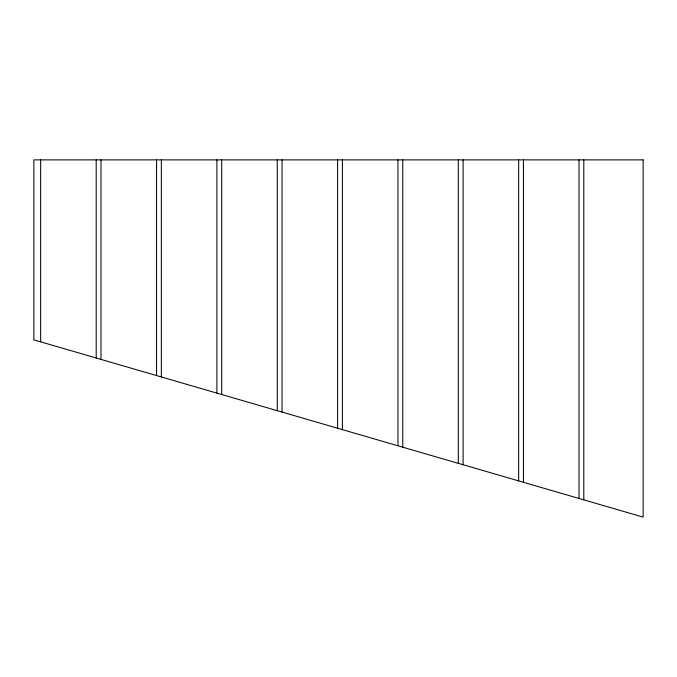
<?xml version="1.0" encoding="UTF-8"?>
<svg xmlns="http://www.w3.org/2000/svg" width="677" height="677" viewBox="0 0 677 677"><rect width="100%" height="100%" fill="white"/><g stroke="black" fill="none" stroke-linecap="round" stroke-linejoin="round"><path stroke-width="1.02" d="M583.802 159.882L583.802 499.854M579.013 159.882L579.013 498.458M523.448 159.882L523.448 482.295M518.658 159.882L518.658 480.907M463.102 159.882L463.102 464.744M458.304 159.882L458.304 463.347M402.747 159.882L402.747 447.184M397.958 159.882L397.958 445.788M342.401 159.882L342.401 429.624M337.603 159.882L337.603 428.236M282.047 159.882L282.047 412.073M277.257 159.882L277.257 410.677M221.692 159.882L221.692 394.513M216.902 159.882L216.902 393.117M161.346 159.882L161.346 376.962M156.556 159.882L156.556 375.566M100.991 159.882L100.991 359.402M96.202 159.882L96.202 358.006M40.645 159.882L40.645 341.843M643.15 159.882L33.85 159.882L33.85 339.871L643.15 517.118L643.15 159.882"/></g></svg>
